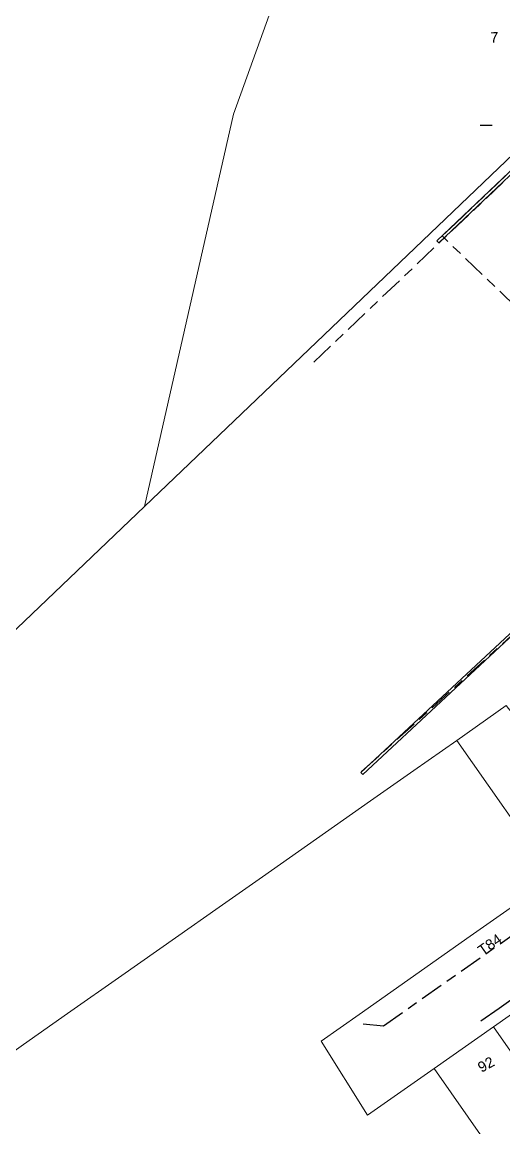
# Model space of a CAD drawing. Header units: metres. Extents: x 289087 to 291245, y 6227587 to 6229773.
# Drawn here: x 290077.6 to 290160.7, y 6228566.2 to 6228756.8 of the extents above; entities that cross this region are included whole.
import ezdxf

# ---------------------------------------------------------------- set-up
doc = ezdxf.new("R2010")
doc.units = ezdxf.units.M
doc.linetypes.add('Cable Exist UG', pattern=[8.2, 4, -1.2, 1.8, -1.2])
for name, color, linetype in [('_User Ducts Config', 7, 'Continuous'), ('Duct_SP_EXT', 7, 'Continuous'), ('Mains_LV_EXT', 7, 'Continuous'), ('Mains_SL_EXT', 7, 'Continuous')]:
    doc.layers.add(name, color=color, linetype=linetype)
doc.layers.add('Cadastre Land Parcels_SP_EXT', color=9, linetype='Continuous', lineweight=5)
doc.layers.add('Cadastre Roads_SP_EXT', color=9, linetype='Continuous', lineweight=5)
doc.styles.get("Standard").update_dxf_attribs({"font": 'arial.ttf'})

msp = doc.modelspace()

# ---------------------------------------------------------------- linework, layer by layer
at = {"layer": '_User Ducts Config'}
msp.add_lwpolyline([(290156.62, 6228739.01), (290158.66, 6228739.01)], dxfattribs=at)
at = {"layer": 'Cadastre Land Parcels_SP_EXT', "linetype": 'Continuous'}
msp.add_lwpolyline([(290165.52, 6228883.66), (290114.05, 6228740.93), (290098.71, 6228673.26), (290128.37, 6228701.6), (290128.37, 6228701.6), (290180.71, 6228751.61), (290185.22, 6228755.92), (290185.5, 6228756.19), (290212.53, 6228782.01)], dxfattribs=at)
for points in [[(290161.1, 6228638.96), (290152.58, 6228632.98), (290169.22, 6228609.29), (290170.02, 6228609.86), (290171.52, 6228610.94), (290173.01, 6228612.03), (290174.5, 6228613.12), (290175.99, 6228614.22), (290177.47, 6228615.33), (290178.94, 6228616.44), (290175.08, 6228621.33), (290174.99, 6228621.25), (290161.1, 6228638.96)], [(290186.35, 6228566.21), (290169.13, 6228590.77), (290158.89, 6228583.6), (290176.11, 6228559.04), (290186.35, 6228566.21)], [(290176.11, 6228559.04), (290158.89, 6228583.6), (290148.66, 6228576.42), (290165.88, 6228551.86), (290176.11, 6228559.04)]]:
    msp.add_lwpolyline(points, close=True, dxfattribs=at)
at = {"layer": 'Cadastre Roads_SP_EXT', "linetype": 'Continuous'}
for points in [[(290180.71, 6228751.61), (290128.37, 6228701.6), (290098.71, 6228673.26), (290040.46, 6228617.71)], [(290070.31, 6228575.3), (290077.81, 6228580.56), (290085.43, 6228585.91), (290094.75, 6228592.44), (290104.06, 6228598.97), (290111.57, 6228604.23), (290119.06, 6228609.48), (290128.37, 6228616.01), (290137.69, 6228622.54), (290145.13, 6228627.76), (290152.58, 6228632.98), (290161.1, 6228638.96)], [(290161.77, 6228604.04), (290154.32, 6228598.81), (290145.11, 6228592.34), (290135.7, 6228585.74), (290129.16, 6228581.15), (290137.19, 6228568.38), (290148.66, 6228576.42), (290148.66, 6228576.42), (290158.89, 6228583.6), (290169.13, 6228590.77)]]:
    msp.add_lwpolyline(points, dxfattribs=at)
at = {"layer": 'Duct_SP_EXT'}
for p, q in [((290149.15, 6228719.08), (290182.12, 6228750.4)), ((290149.48, 6228718.73), (290182.45, 6228750.04)), ((290149.15, 6228719.08), (290149.31, 6228718.91)), ((290149.48, 6228718.73), (290149.31, 6228718.91)), ((290136.02, 6228627.43), (290189.35, 6228677.14)), ((290136.35, 6228627.08), (290189.67, 6228676.78)), ((290136.02, 6228627.43), (290136.19, 6228627.25)), ((290136.35, 6228627.08), (290136.19, 6228627.25))]:
    msp.add_line(p, q, dxfattribs=at)
at = {"layer": 'Mains_LV_EXT', "linetype": 'Cable Exist UG'}
for points in [[(290127.88, 6228698.16), (290182.49, 6228750), (290187.24, 6228754.22), (290187.55, 6228754.52), (290215.62, 6228781.44), (290212.48, 6228785.02)], [(290156.69, 6228584.62), (290159.85, 6228586.84), (290159.85, 6228586.84), (290178.02, 6228599.57), (290183.99, 6228603.86), (290184.57, 6228606.84), (290184.57, 6228606.84), (290187.82, 6228609.32), (290194.45, 6228614.51), (290197.95, 6228617.32), (290202.31, 6228620.93), (290205.67, 6228623.88), (290207.04, 6228624.84), (290215.26, 6228622.1), (290215.26, 6228622.1), (290218.02, 6228619.95), (290233.45, 6228602.23)]]:
    msp.add_lwpolyline(points, dxfattribs=at)
msp.add_lwpolyline([(290136.43, 6228584.13), (290139.9, 6228583.78), (290139.9, 6228583.78), (290171.31, 6228605.87), (290171.31, 6228605.87, 0.000856), (290172.46, 6228606.68), (290172.46, 6228606.68), (290173.22, 6228609.75), (290173.22, 6228609.75, 0.023182), (290204.04, 6228634.29)], format="xyb", dxfattribs=at)
at = {"layer": 'Mains_SL_EXT', "linetype": 'Cable Exist UG'}
for points in [[(290163.98, 6228705.23), (290162.86, 6228707.6), (290162.86, 6228707.6), (290150.02, 6228719.92), (290152.26, 6228721.99), (290152.26, 6228721.99), (290182.15, 6228750.37), (290185.34, 6228753.21), (290199.56, 6228741.53), (290201.8, 6228740.96)], [(290136.15, 6228627.59), (290190.02, 6228676.48)]]:
    msp.add_lwpolyline(points, dxfattribs=at)

# ---------------------------------------------------------------- texts
at = {"layer": 'Cadastre Land Parcels_SP_EXT'}
for s, rotation, p in [('7', 0.5846, (290158.34, 6228753.23)), ('92', 28.9797, (290156.82, 6228575.66))]:
    msp.add_text(s, height=1.8, rotation=rotation, dxfattribs=at).set_placement(p)
at = {"layer": 'Mains_LV_EXT'}
msp.add_text('T84', height=1.8, rotation=35.0951, dxfattribs=at).set_placement((290157.01, 6228595.8))

doc.saveas('drawing.dxf')
